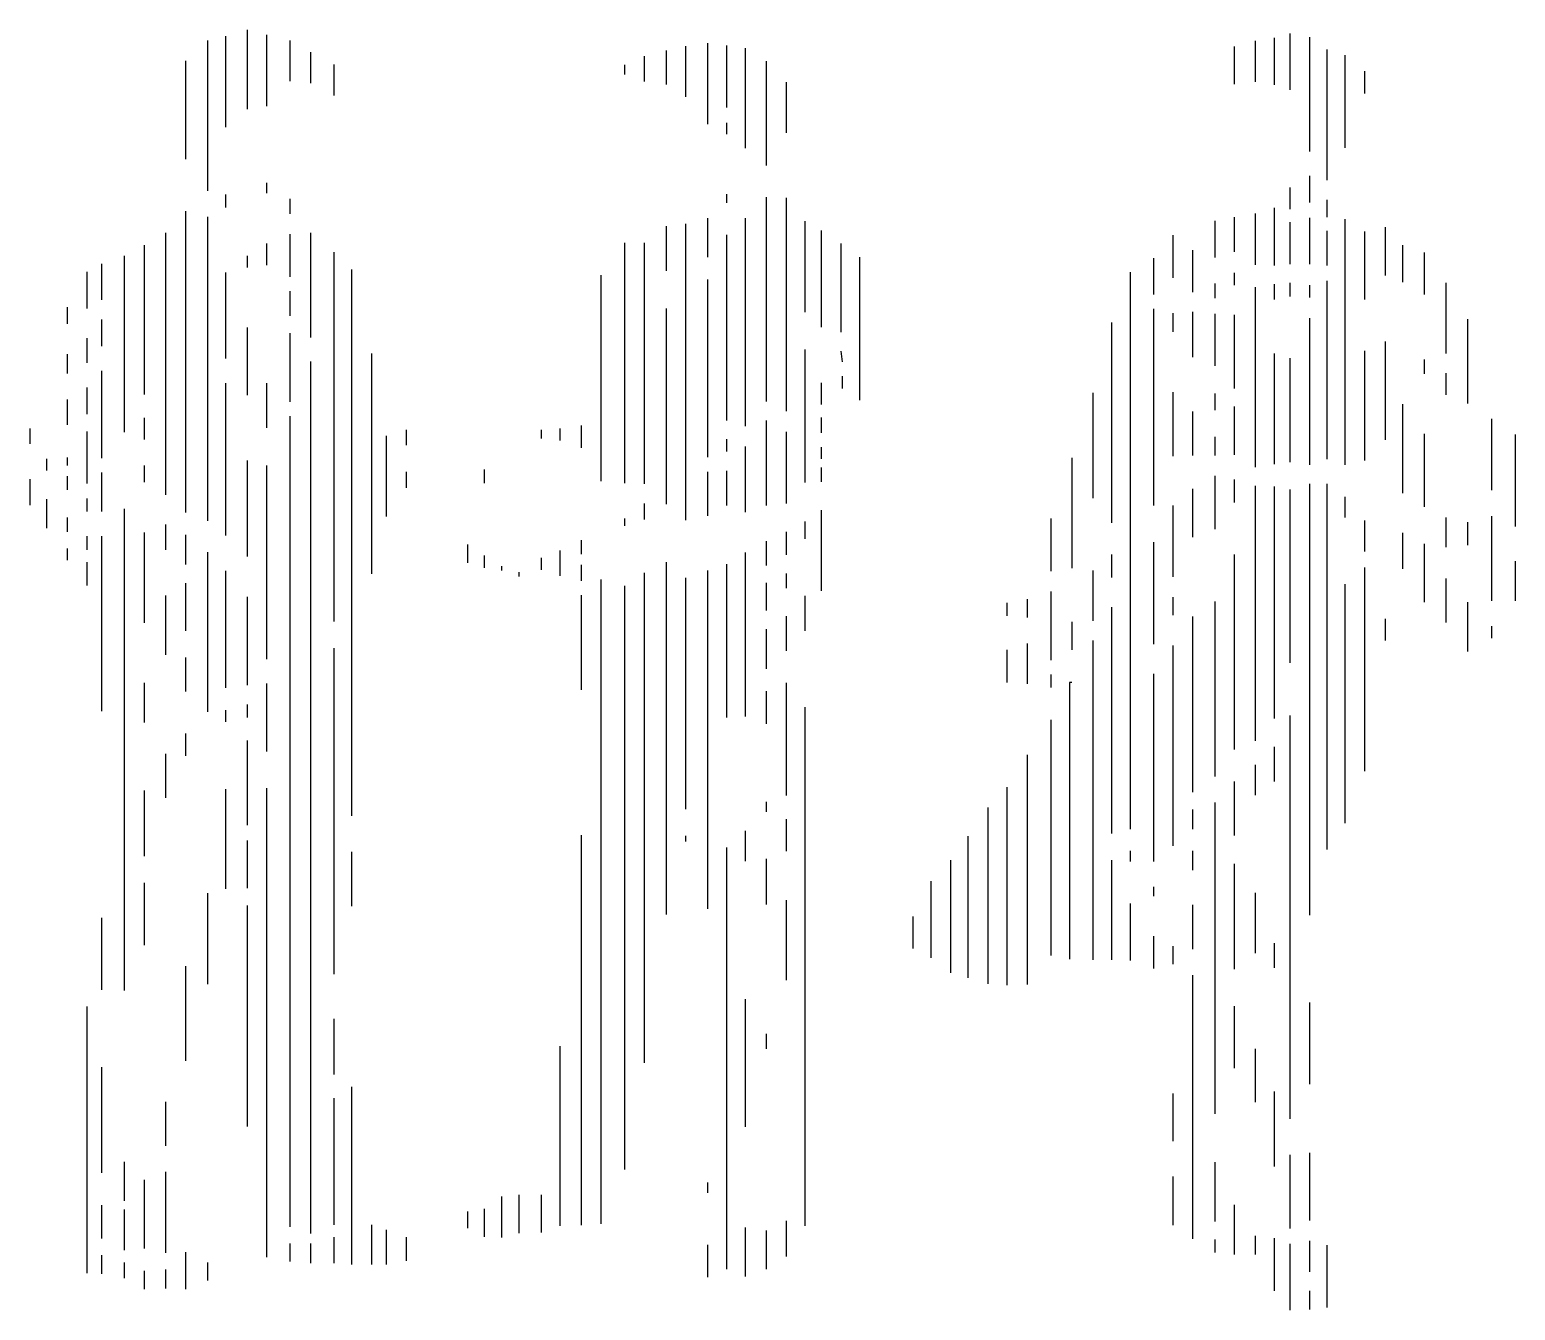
# Model space of a CAD drawing. Extents: x 69466 to 71256, y 15506 to 17048.
import ezdxf

# ---------------------------------------------------------------- set-up
doc = ezdxf.new("R2010")
doc.units = 0
doc.header["$LTSCALE"] = 1270
doc.header["$MEASUREMENT"] = 0
doc.layers.get('0').update_dxf_attribs({"linetype": 'CONTINUOUS'})

msp = doc.modelspace()

# ---------------------------------------------------------------- linework, layer by layer
at = {"linetype": 'CONTINUOUS'}
for p, q in [((69680.5, 17035.4), (69680.5, 16854.4)), ((69702.2, 17040.6), (69702.2, 16931)), ((69728.3, 17048.5), (69728.3, 16952.8)), ((69751.8, 17042.4), (69751.8, 16956.2)), ((69779.6, 17035.4), (69779.6, 16986.7)), ((70942.5, 17035.1), (70942.5, 16985.5)), ((70965.1, 17038.5), (70965.1, 16982)), ((70984.3, 17043.8), (70984.3, 16975.9)), ((71007.7, 17039.4), (71007.7, 16902)), ((69804.9, 16984.1), (69804.9, 17021.5)), ((70206.6, 17016.5), (70206.6, 16986)), ((70233.6, 16982.6), (70233.6, 17023.5)), ((70256.2, 17028.7), (70256.2, 16967.8)), ((70283.1, 16934.7), (70283.1, 17032.2)), ((70305.8, 17029.5), (70305.8, 16954.7)), ((70328.4, 16906), (70328.4, 17026.1)), ((70917.3, 17028.1), (70917.3, 16982.9)), ((71028.6, 17024.6), (71028.6, 16867.2)), ((71050.4, 17017.7), (71050.4, 16906.3)), ((69654.4, 16892.7), (69654.4, 17011)), ((69832.7, 17006.7), (69832.7, 16969.3)), ((70183.1, 16994.7), (70183.1, 17006.1)), ((70353.6, 17010.4), (70353.6, 16885.1)), ((71073.9, 16998.5), (71073.9, 16971.6)), ((70378, 16924.3), (70378, 16985.2)), ((70305.8, 16936.5), (70305.8, 16922.5)), ((69751.8, 16864), (69751.8, 16851.8)), ((70984.3, 16858.5), (70984.3, 16832.4)), ((71007.7, 16872.4), (71007.7, 16840.2)), ((69702.2, 16850.1), (69702.2, 16834.4)), ((69779.6, 16844.9), (69779.6, 16826.6)), ((70305.8, 16850.3), (70305.8, 16839.9)), ((70353.6, 16846.8), (70353.6, 16600.6)), ((70378, 16589.3), (70378, 16846)), ((71028.6, 16843.7), (71028.6, 16822.8)), ((69654.4, 16467.3), (69654.4, 16830.1)), ((69680.5, 16823.1), (69680.5, 16456.9)), ((70283.1, 16774.6), (70283.1, 16821.6)), ((70328.4, 16571.1), (70328.4, 16821.6)), ((70917.3, 16822.8), (70917.3, 16781)), ((70942.5, 16827.1), (70942.5, 16765.4)), ((70965.1, 16834.1), (70965.1, 16764.5)), ((71007.7, 16821.9), (71007.7, 16766.2)), ((71050.4, 16820.2), (71050.4, 16524.4)), ((69630, 16804), (69630, 16488.2)), ((69779.6, 16802.2), (69779.6, 16750.9)), ((69804.9, 16677.8), (69804.9, 16804)), ((70233.6, 16758.1), (70233.6, 16812)), ((70256.2, 16814.7), (70256.2, 16458)), ((70305.8, 16801.6), (70305.8, 16578)), ((70400.6, 16708.5), (70400.6, 16818.1)), ((70419.7, 16806.8), (70419.7, 16690.2)), ((70843.3, 16801), (70843.3, 16749.7)), ((70893.8, 16818.4), (70893.8, 16774.1)), ((70984.3, 16816.7), (70984.3, 16766.2)), ((71028.6, 16806.3), (71028.6, 16764.5)), ((71073.9, 16805.4), (71073.9, 16723.6)), ((71099.1, 16810.6), (71099.1, 16752.3)), ((69604.8, 16609.1), (69604.8, 16789.2)), ((69751.8, 16790.9), (69751.8, 16764.8)), ((70183.1, 16502.3), (70183.1, 16792)), ((70206.6, 16792), (70206.6, 16501.5)), ((70443.2, 16791.2), (70443.2, 16684.2)), ((71120, 16788.9), (71120, 16744.5)), ((69553.4, 16723.1), (69553.4, 16766.6)), ((69580.4, 16776.1), (69580.4, 16563.9)), ((69728.3, 16776.1), (69728.3, 16762.2)), ((69832.7, 16780.5), (69832.7, 16335.9)), ((70465.8, 16774.6), (70465.8, 16602.4)), ((70819.8, 16773.2), (70819.8, 16729.7)), ((70866.8, 16782.8), (70866.8, 16732.3)), ((71146.1, 16780.2), (71146.1, 16729.7)), ((69535.2, 16757), (69535.2, 16712.6)), ((69702.2, 16756.1), (69702.2, 16652.6)), ((69854.5, 16101.9), (69854.5, 16759.6)), ((70154.4, 16752.9), (70154.4, 16504.9)), ((70283.1, 16533.6), (70283.1, 16747.7)), ((70792, 16756.7), (70792, 16085.9)), ((70917.3, 16755.8), (70917.3, 16741)), ((69779.6, 16733.5), (69779.6, 16703.9)), ((70893.8, 16742.7), (70893.8, 16725.3)), ((70942.5, 16738.4), (70942.5, 16521.8)), ((70965.1, 16741.9), (70965.1, 16723.6)), ((70984.3, 16743.6), (70984.3, 16727.1)), ((71007.7, 16741), (71007.7, 16726.2)), ((71028.6, 16746.2), (71028.6, 16531.3)), ((71172.2, 16743.6), (71172.2, 16658.4)), ((69511.7, 16714.4), (69511.7, 16694.4)), ((70233.6, 16477.1), (70233.6, 16712.9)), ((70819.8, 16712.3), (70819.8, 16475.7)), ((69553.4, 16667.4), (69553.4, 16699.6)), ((70769.4, 16695.8), (70769.4, 16454.8)), ((70843.3, 16707.1), (70843.3, 16684.5)), ((70866.8, 16708.8), (70866.8, 16654)), ((70893.8, 16706.2), (70893.8, 16643.6)), ((70917.3, 16705.3), (70917.3, 16616.6)), ((71007.7, 16701), (71007.7, 16524.4)), ((71198.3, 16700.1), (71198.3, 16598.3)), ((69535.2, 16677), (69535.2, 16647.4)), ((69728.3, 16690), (69728.3, 16608.2)), ((69779.6, 16683.1), (69779.6, 16600.4)), ((69878, 16658.7), (69878, 16393.3)), ((70400.6, 16503.2), (70400.6, 16663.3)), ((70443.2, 16661.5), (70445, 16648.5)), ((70965.1, 16658.4), (70965.1, 16525.2)), ((71073.9, 16661.8), (71073.9, 16529.6)), ((71099.1, 16673.1), (71099.1, 16554.8)), ((69511.7, 16657.8), (69511.7, 16634.3)), ((69804.9, 15599), (69804.9, 16649.1)), ((70984.3, 16653.1), (70984.3, 16527.9)), ((71146.1, 16651.4), (71146.1, 16634)), ((69553.4, 16532.5), (69553.4, 16637.8)), ((69702.2, 16623), (69702.2, 16439.5)), ((69751.8, 16623), (69751.8, 16569.1)), ((70419.7, 16623.3), (70419.7, 16597.2)), ((70445, 16631.1), (70445, 16616.3)), ((71172.2, 16634.9), (71172.2, 16608.8)), ((69535.2, 16617.8), (69535.2, 16585.6)), ((70746.7, 16611.4), (70746.7, 16484.4)), ((70843.3, 16612.2), (70843.3, 16534.8)), ((70893.8, 16610.5), (70893.8, 16590.5)), ((69511.7, 16603), (69511.7, 16572.6)), ((70866.8, 16588.8), (70866.8, 16535.7)), ((70917.3, 16594.8), (70917.3, 16536.6)), ((71120, 16597.5), (71120, 16490.4)), ((69604.8, 16555.2), (69604.8, 16581.3)), ((69779.6, 16583), (69779.6, 15606.9)), ((70104.8, 16568.4), (70104.8, 16553.7)), ((70130.9, 16545), (70130.9, 16571.9)), ((70353.6, 16578), (70353.6, 16475.4)), ((70419.7, 16581.5), (70419.7, 16563.2)), ((71227, 16580.1), (71227, 16493.9)), ((69466.4, 16568.2), (69466.4, 16549.9)), ((69535.2, 16564.7), (69535.2, 16502.1)), ((69896.2, 16462.1), (69896.2, 16559.5)), ((69919.7, 16566.5), (69919.7, 16548.2)), ((70083, 16556.3), (70083, 16566.7)), ((70305.8, 16555.4), (70305.8, 16540.6)), ((70378, 16478), (70378, 16564.1)), ((70893.8, 16558.3), (70893.8, 16535.7)), ((71146.1, 16561.8), (71146.1, 16473.9)), ((71255.7, 16560.9), (71255.7, 16450.4)), ((69511.7, 16533.4), (69511.7, 16523.8)), ((70328.4, 16467.5), (70328.4, 16546.7)), ((70419.7, 16545.8), (70419.7, 16531.9)), ((70721.5, 16533.1), (70721.5, 16400)), ((69486.5, 16531.7), (69486.5, 16517.8)), ((69553.4, 16468.2), (69553.4, 16515.1)), ((69604.8, 16503.8), (69604.8, 16523.8)), ((69728.3, 16529.9), (69728.3, 16414.2)), ((69751.8, 16523.8), (69751.8, 16290.7)), ((69919.7, 16516), (69919.7, 16496.9)), ((70014.3, 16502.3), (70014.3, 16518.9)), ((70283.1, 16463.2), (70283.1, 16516.2)), ((70305.8, 16517.1), (70305.8, 16475.4)), ((70419.7, 16521.5), (70419.7, 16504.1)), ((69466.4, 16507.3), (69466.4, 16476)), ((69511.7, 16510.8), (69511.7, 16494.3)), ((70893.8, 16511.3), (70893.8, 16446.9)), ((70917.3, 16507), (70917.3, 16479.1)), ((70942.5, 16499.1), (70942.5, 16192)), ((70965.1, 16498.3), (70965.1, 16219)), ((71007.7, 16501.8), (71007.7, 15982.4)), ((71028.6, 16501.8), (71028.6, 16061.5)), ((69486.5, 16483), (69486.5, 16448.2)), ((69535.2, 16483.8), (69535.2, 16468.2)), ((70866.8, 16495.7), (70866.8, 16437.4)), ((70984.3, 16494.8), (70984.3, 16286)), ((71050.4, 16486.1), (71050.4, 16460.9)), ((69511.7, 16461.2), (69511.7, 16443.8)), ((69580.4, 16471.6), (69580.4, 15891.4)), ((70206.6, 16478), (70206.6, 16458.8)), ((70419.7, 16470.1), (70419.7, 16372.7)), ((70843.3, 16475.7), (70843.3, 16389.5)), ((71227, 16462.6), (71227, 16360.8)), ((69630, 16452.5), (69630, 16422.1)), ((70183.1, 16451), (70183.1, 16459.7)), ((70378, 16416.2), (70378, 16444)), ((70400.6, 16435.3), (70400.6, 16456.2)), ((70696.3, 16460), (70696.3, 16396.5)), ((71073.9, 16457.4), (71073.9, 16420)), ((71172.2, 16460.9), (71172.2, 16425.2)), ((71198.3, 16455.6), (71198.3, 16427.8)), ((69535.2, 16438.6), (69535.2, 16422.1)), ((69553.4, 16228), (69553.4, 16438.6)), ((69604.8, 16334.2), (69604.8, 16442.9)), ((69654.4, 16404.7), (69654.4, 16440.3)), ((69994.3, 16406.6), (69994.3, 16428.4)), ((70130.9, 16417.1), (70130.9, 16433.6)), ((70353.6, 16432.7), (70353.6, 16403.1)), ((70819.8, 16431.3), (70819.8, 16308.6)), ((71120, 16442.6), (71120, 16399.1)), ((71146.1, 16429.5), (71146.1, 16359.1)), ((69511.7, 16423.8), (69511.7, 16409.9)), ((69680.5, 16419.4), (69680.5, 16227.2)), ((70014.3, 16400.5), (70014.3, 16415.3)), ((70083, 16397.9), (70083, 16412.7)), ((70104.8, 16421.4), (70104.8, 16391)), ((70233.6, 15982.9), (70233.6, 16407.5)), ((70328.4, 16221.3), (70328.4, 16418.8)), ((70769.4, 16416.5), (70769.4, 16388.7)), ((70917.3, 16416.5), (70917.3, 16181.6)), ((71255.7, 16408.7), (71255.7, 16360.8)), ((69535.2, 16407.3), (69535.2, 16379.4)), ((69702.2, 16396.8), (69702.2, 16255.9)), ((70035.2, 16397.1), (70035.2, 16402.3)), ((70056.1, 16390.1), (70056.1, 16395.3)), ((70130.9, 16384.9), (70130.9, 16404)), ((70206.6, 16394.4), (70206.6, 15804.6)), ((70283.1, 15989.9), (70283.1, 16397.1)), ((70305.8, 16404.9), (70305.8, 16220.4)), ((70378, 16376.2), (70378, 16393.6)), ((70746.7, 16397.4), (70746.7, 16336.5)), ((71073.9, 16400.8), (71073.9, 16155.5)), ((69654.4, 16324.6), (69654.4, 16382)), ((70154.4, 16386.6), (70154.4, 15610.6)), ((70183.1, 15675.8), (70183.1, 16378.8)), ((70256.2, 16388.4), (70256.2, 16110)), ((70353.6, 16382.3), (70353.6, 16349.2)), ((70696.3, 16372.1), (70696.3, 16289.5)), ((71050.4, 16380.8), (71050.4, 16092.9)), ((71172.2, 16387.8), (71172.2, 16334.7)), ((69630, 16367.2), (69630, 16295.9)), ((69728.3, 16365.5), (69728.3, 16259.4)), ((70130.9, 16253.5), (70130.9, 16367.5)), ((70400.6, 16324.8), (70400.6, 16366.6)), ((70643.2, 16358.2), (70643.2, 16342.5)), ((70667.6, 16362.6), (70667.6, 16340.8)), ((70843.3, 16365.2), (70843.3, 16343.4)), ((70893.8, 16359.9), (70893.8, 16149.4)), ((71198.3, 16359.1), (71198.3, 16299.9)), ((70378, 16300.5), (70378, 16342.2)), ((70769.4, 16353), (70769.4, 16080.7)), ((70866.8, 16341.7), (70866.8, 16130.3)), ((71099.1, 16339.1), (71099.1, 16313)), ((70353.6, 16326.6), (70353.6, 16278.7)), ((70721.5, 16335.6), (70721.5, 16301.7)), ((71227, 16330.4), (71227, 16315.6)), ((69832.7, 16303.7), (69832.7, 15911.4)), ((70643.2, 16301.7), (70643.2, 16262.5)), ((70667.6, 16309.5), (70667.6, 16260.8)), ((70746.7, 16313), (70746.7, 15928.4)), ((70843.3, 16306.9), (70843.3, 16065.9)), ((69654.4, 16251.5), (69654.4, 16292.4)), ((70696.3, 16272.1), (70696.3, 16256.4)), ((70819.8, 16272.9), (70819.8, 16046.7)), ((69604.8, 16214.1), (69604.8, 16262)), ((69751.8, 16261.1), (69751.8, 16179.3)), ((70353.6, 16251.8), (70353.6, 16212.6)), ((70378, 16126.5), (70378, 16262.2)), ((70718.9, 16262.5), (70718.9, 15929.3)), ((70721.5, 16262.5), (70718.9, 16262.5)), ((69702.2, 16228.9), (69702.2, 16215)), ((69728.3, 16235.9), (69728.3, 16220.2)), ((70400.6, 15608), (70400.6, 16232.6)), ((70696.3, 16217.3), (70696.3, 15933.6)), ((70984.3, 16222.5), (70984.3, 15737)), ((69654.4, 16174.1), (69654.4, 16201.1)), ((69630, 16176.7), (69630, 16123.6)), ((69728.3, 16192.4), (69728.3, 16090.6)), ((70667.6, 16175.5), (70667.6, 15898.8)), ((70965.1, 16185.1), (70965.1, 16143.3)), ((70942.5, 16163.3), (70942.5, 16126.8)), ((70917.3, 16143.3), (70917.3, 16078.1)), ((69604.8, 16053.2), (69604.8, 16132.3)), ((69702.2, 16134.1), (69702.2, 16014)), ((69751.8, 16135), (69751.8, 15570.3)), ((70643.2, 16136.4), (70643.2, 15898)), ((70353.6, 16118.7), (70353.6, 16106.5)), ((70620.6, 16112), (70620.6, 15899.7)), ((70866.8, 16109.4), (70866.8, 16085.9)), ((70893.8, 16118.1), (70893.8, 15743.1)), ((70378, 16059.5), (70378, 16097.8)), ((69728.3, 16072.3), (69728.3, 16014.9)), ((70130.9, 15608.8), (70130.9, 16078.6)), ((70256.2, 16077.8), (70256.2, 16070.8)), ((70328.4, 16047.3), (70328.4, 16083.9)), ((70596.2, 16077.2), (70596.2, 15906.7)), ((69854.5, 15993.1), (69854.5, 16058.4)), ((70305.8, 16063.8), (70305.8, 15555.8)), ((70353.6, 16049.9), (70353.6, 15995.1)), ((70792, 16059.8), (70792, 16046.7)), ((70866.8, 16059.8), (70866.8, 16036.3)), ((70575.4, 16048.5), (70575.4, 15912.8)), ((70769.4, 16048.5), (70769.4, 15928.4)), ((70917.3, 16044.1), (70917.3, 15917.1)), ((69604.8, 15946.2), (69604.8, 16021)), ((70551.9, 16023.3), (70551.9, 15931)), ((70819.8, 16016.3), (70819.8, 16005)), ((69680.5, 16008.8), (69680.5, 15899.2)), ((70378, 15903.8), (70378, 16000.3)), ((70792, 15996.3), (70792, 15927.6)), ((70942.5, 16009.3), (70942.5, 15936.3)), ((69553.4, 15892.2), (69553.4, 15979.2)), ((69728.3, 15994), (69728.3, 15727.8)), ((70530.1, 15980.6), (70530.1, 15942.3)), ((70866.8, 15994.5), (70866.8, 15941.5)), ((70819.8, 15957.1), (70819.8, 15918)), ((70843.3, 15945), (70843.3, 15923.2)), ((70965.1, 15948.4), (70965.1, 15918.9)), ((69654.4, 15807), (69654.4, 15920.9)), ((70866.8, 15910.2), (70866.8, 15592.6)), ((69535.2, 15872.2), (69535.2, 15551.2)), ((70328.4, 15727.2), (70328.4, 15881.1)), ((70917.3, 15872.7), (70917.3, 15797.9)), ((71007.7, 15877.1), (71007.7, 15778.8)), ((69832.7, 15857.4), (69832.7, 15790.4)), ((70353.6, 15839.4), (70353.6, 15821.1)), ((70104.8, 15824.6), (70104.8, 15608)), ((70942.5, 15821.4), (70942.5, 15757)), ((69553.4, 15672.1), (69553.4, 15799.1)), ((69854.5, 15561.6), (69854.5, 15775.6)), ((70843.3, 15767.5), (70843.3, 15710.1)), ((70965.1, 15770.1), (70965.1, 15679.6)), ((69630, 15757.4), (69630, 15704.3)), ((69832.7, 15761.7), (69832.7, 15609.5)), ((70984.3, 15693.5), (70984.3, 15604.8)), ((71007.7, 15696.1), (71007.7, 15614.4)), ((69580.4, 15685.2), (69580.4, 15638.2)), ((70893.8, 15684.8), (70893.8, 15613.5)), ((69604.8, 15580.8), (69604.8, 15663.4)), ((69630, 15673), (69630, 15575.5)), ((70283.1, 15648), (70283.1, 15660.2)), ((70843.3, 15667.4), (70843.3, 15609.1)), ((70035.2, 15594), (70035.2, 15643.6)), ((70056.1, 15599.3), (70056.1, 15645.4)), ((70083, 15600.1), (70083, 15645.4)), ((69553.4, 15592.9), (69553.4, 15633)), ((69580.4, 15627.7), (69580.4, 15579)), ((69994.3, 15605.4), (69994.3, 15625.4)), ((70014.3, 15594.9), (70014.3, 15628.8)), ((70917.3, 15633.5), (70917.3, 15573.5)), ((69878, 15609.5), (69878, 15561.6)), ((69896.2, 15561.6), (69896.2, 15603.4)), ((70328.4, 15547.1), (70328.4, 15606.2)), ((70353.6, 15602.7), (70353.6, 15555.8)), ((70378, 15571.4), (70378, 15614.1)), ((69779.6, 15586.9), (69779.6, 15565.1)), ((69804.9, 15563.4), (69804.9, 15586.9)), ((69832.7, 15594.7), (69832.7, 15563.4)), ((69919.7, 15594.7), (69919.7, 15566)), ((70283.1, 15546.2), (70283.1, 15585.3)), ((70893.8, 15591.7), (70893.8, 15576.1)), ((70942.5, 15596.1), (70942.5, 15573.5)), ((70965.1, 15593.5), (70965.1, 15530)), ((70984.3, 15586.5), (70984.3, 15506.5)), ((71007.7, 15590), (71007.7, 15552.6)), ((71028.6, 15584.8), (71028.6, 15510)), ((69553.4, 15550.3), (69553.4, 15572.9)), ((69654.4, 15532), (69654.4, 15576.4)), ((69580.4, 15564.2), (69580.4, 15545.1)), ((69604.8, 15532), (69604.8, 15553.8)), ((69630, 15555.5), (69630, 15532.9)), ((69680.5, 15564.2), (69680.5, 15542.5)), ((71007.7, 15530), (71007.7, 15507.3))]:
    msp.add_line(p, q, dxfattribs=at)

doc.saveas('drawing.dxf')
